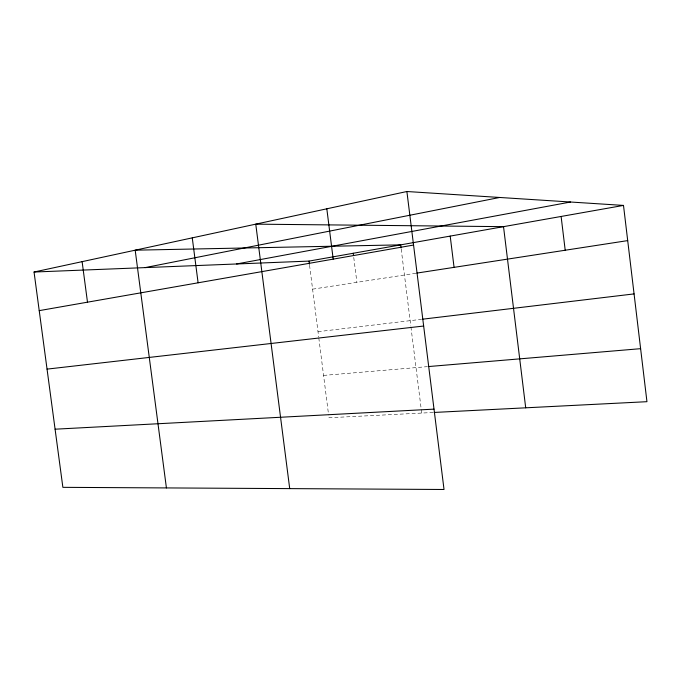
<?xml version="1.0" encoding="UTF-8"?>
<svg xmlns="http://www.w3.org/2000/svg" width="681" height="681" viewBox="0 0 681 681"><rect width="100%" height="100%" fill="white"/><g stroke="black" fill="none" stroke-linecap="round" stroke-linejoin="round"><path stroke-width="0.51" stroke-dasharray="3.4 2.55" d="M312.596 289.161L415.819 273.251M318.01 331.681L421.556 319.304M323.569 375.41L427.464 366.642M433.176 412.49L328.957 417.751L328.565 414.652M353.754 257.418L356.895 282.334M309.557 265.25L318.665 336.891M318.802 337.929L328.429 413.622M401.203 249.025L410.805 325.884M410.932 326.931L421.701 413.069"/><path stroke-width="1.02" d="M406.889 191.514L444.029 489.486L62.873 487.341L34.05 272.025L406.889 191.514L623.498 205.415L646.95 401.688L434.223 412.439M145.164 267.607L499.675 197.473M236.571 263.973L570.525 202.019M34.05 272.025L309.029 261.095L623.498 205.415M39.217 310.638L413.563 245.049M416.849 273.09L627.703 240.606M422.595 319.185L634.071 293.903M47.049 369.119L423.659 326.029M428.502 366.557L640.617 348.672M55.093 429.192L434.018 409.136M82.112 261.64L87.491 302.185M166.419 487.919L135.187 250.182L400.683 244.862L401.066 247.986M192.263 237.856L198.103 282.802M289.714 488.617L255.758 224.151L503.523 226.654L525.706 407.817M353.226 253.264L353.49 255.341M326.82 208.803L333.196 259.129M309.029 261.095L309.421 264.211M450.201 236.094L454.065 267.361M561.11 216.456L565.204 250.233"/></g></svg>
